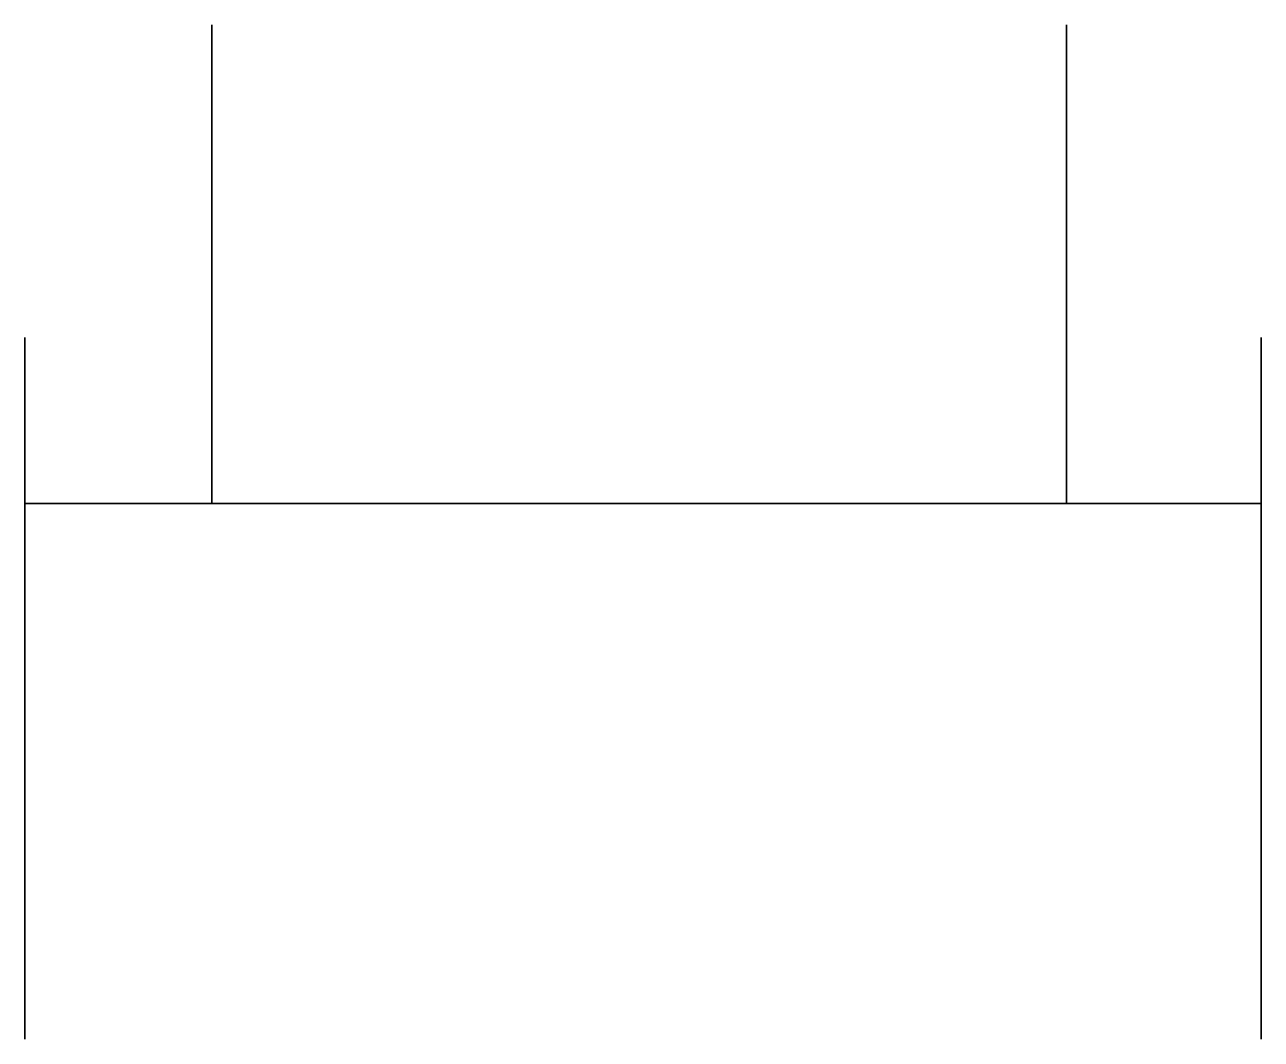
# Model space of a CAD drawing. Extents: x 42 to 236, y -63 to 96.
import ezdxf

# ---------------------------------------------------------------- set-up
doc = ezdxf.new("R2010")
doc.units = 0
for name, color, linetype in [('BODY', 4, 'CONTINUOUS'), ('BODY02', 5, 'CONTINUOUS'), ('BODY03', 6, 'CONTINUOUS'), ('BODY04', 7, 'CONTINUOUS'), ('BODY05', 8, 'CONTINUOUS')]:
    doc.layers.add(name, color=color, linetype=linetype)

msp = doc.modelspace()

# ---------------------------------------------------------------- meshes
at = {"layer": 'BODY'}
mesh = msp.add_polyface(dxfattribs=at)
corners = [(236.208847, 46.564583, 180), (236.208847, 6.564579, 200), (236.208847, 6.564579, 70), (236.208862, -63.435429, 70), (236.208862, -63.435429, 40), (236.208847, 26.564577, 30), (236.208847, 46.564583, 50)]
mesh.append_faces([[corners[k] for k in face] for face in [(4, 2, 3)]], dxfattribs={"vtx0": -1})
mesh.append_faces([[corners[k] for k in face] for face in [(6, 0, 2), (5, 6, 2), (4, 5, 2)]], dxfattribs={"vtx1": -1, "vtx2": -1})
mesh.append_faces([[corners[k] for k in face] for face in [(0, 1, 2)]], dxfattribs={"vtx2": -1})
at = {"layer": 'BODY02'}
mesh = msp.add_polyface(dxfattribs=at)
corners = [(205.686371, 95.561653, 185.693237), (205.686371, 20.561651, 185.693237), (205.686371, 20.561651, 135.693237), (205.686371, 85.561646, 135.693237)]
mesh.append_faces([[corners[k] for k in face] for face in [(1, 3, 2)]], dxfattribs={"vtx0": -1})
mesh.append_faces([[corners[k] for k in face] for face in [(1, 0, 3)]], dxfattribs={"vtx2": -1})
at = {"layer": 'BODY03'}
mesh = msp.add_polyface(dxfattribs=at)
corners = [(42.334423, 46.564575, 180), (42.334423, 6.564579, 200), (42.334423, 6.564579, 70), (42.334404, -63.435429, 70), (42.334404, -63.435429, 40), (42.334423, 26.564577, 30), (42.334423, 46.564575, 50)]
mesh.append_faces([[corners[k] for k in face] for face in [(2, 0, 6), (2, 6, 5), (2, 5, 4)]], dxfattribs={"vtx0": -1, "vtx2": -1})
mesh.append_faces([[corners[k] for k in face] for face in [(3, 2, 4)]], dxfattribs={"vtx1": -1})
mesh.append_faces([[corners[k] for k in face] for face in [(2, 1, 0)]], dxfattribs={"vtx2": -1})
at = {"layer": 'BODY04'}
mesh = msp.add_polyface(dxfattribs=at)
corners = [(71.641922, 95.561638, 185.693237), (71.641914, 20.561636, 185.693237), (71.641914, 20.561636, 135.693237), (71.641922, 85.56163, 135.693237)]
mesh.append_faces([[corners[k] for k in face] for face in [(2, 3, 1)]], dxfattribs={"vtx1": -1})
mesh.append_faces([[corners[k] for k in face] for face in [(3, 0, 1)]], dxfattribs={"vtx2": -1})
at = {"layer": 'BODY05'}
mesh = msp.add_polyface(dxfattribs=at)
corners = [(42.312141, 20.525694, 136.333176), (59.004585, 20.525698, 186.410553), (219.493942, 20.525698, 186.410553), (236.186386, 20.525694, 136.333176)]
mesh.append_faces([[corners[k] for k in face] for face in [(0, 2, 1)]], dxfattribs={"vtx0": -1})
mesh.append_faces([[corners[k] for k in face] for face in [(0, 3, 2)]], dxfattribs={"vtx2": -1})

doc.saveas('drawing.dxf')
